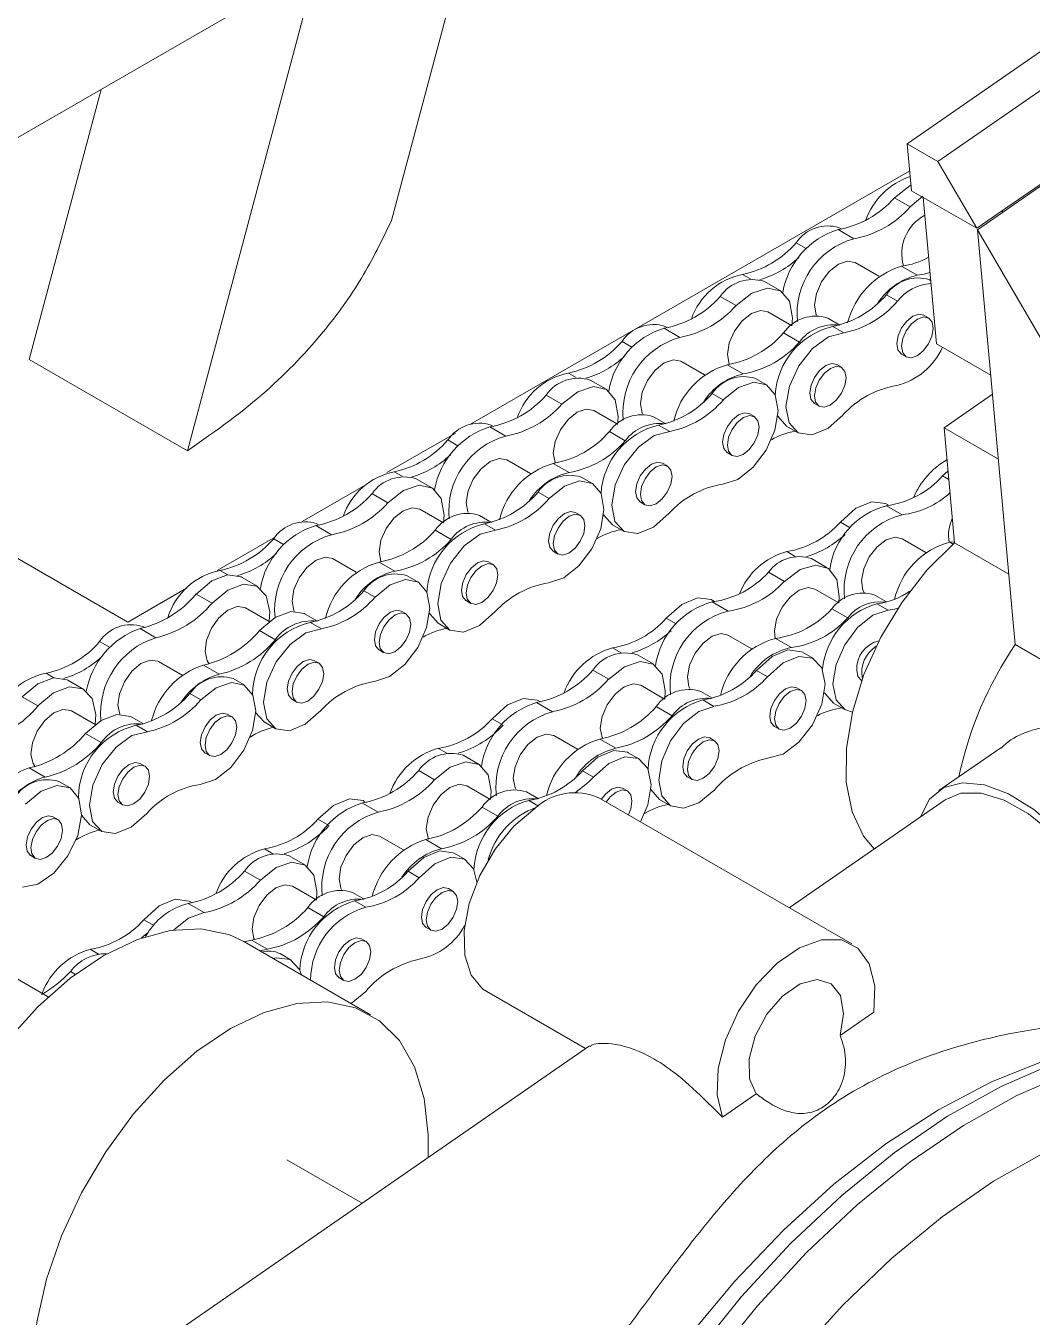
# Model space of a CAD drawing. Header units: millimetres. Extents: x 127 to 2222, y 23 to 864.
# Drawn here: x 747.62 to 770.09, y 153.77 to 182.62 of the extents above; entities that cross this region are included whole.
import ezdxf

# ---------------------------------------------------------------- set-up
doc = ezdxf.new("R2010")
doc.units = ezdxf.units.MM

msp = doc.modelspace()

# ---------------------------------------------------------------- linework, layer by layer
at = {"color": 7, "linetype": 'Continuous', "lineweight": 15}
for p, q in [((739.29, 175.42), (757.746, 186.074)), ((755.786, 178.271), (757.756, 185.66)), ((754.126, 183.985), (751.23, 173.126)), ((767.306, 179.985), (770.472, 182.177)), ((767.988, 179.59), (771.155, 181.783)), ((749.304, 181.201), (747.695, 175.167)), ((768.856, 178.096), (772.023, 180.288)), ((768.874, 178.065), (772.04, 180.257)), ((767.988, 179.59), (767.306, 179.985)), ((767.306, 179.985), (767.401, 178.936)), ((768.856, 178.096), (767.988, 179.59)), ((767.361, 179.379), (757.553, 173.717)), ((768.856, 178.096), (767.401, 178.936)), ((767.018, 178.78), (767.371, 178.576)), ((767.655, 178.812), (767.371, 178.576)), ((767.955, 175.516), (767.658, 178.788)), ((769.442, 178.458), (769.408, 178.478)), ((765.761, 178.067), (766.115, 177.863)), ((765.841, 178.078), (765.787, 178.109)), ((768.874, 178.065), (769.716, 168.796)), ((771.047, 174.322), (768.874, 178.065)), ((735.754, 177.461), (749.896, 169.297)), ((766.668, 177.023), (766.138, 177.329)), ((767.529, 177.047), (767.175, 177.251)), ((763.626, 177.065), (763.802, 176.964)), ((764.468, 176.703), (764.115, 176.907)), ((767.826, 176.932), (767.802, 176.946)), ((767.086, 176.468), (766.839, 176.611)), ((763.129, 176.575), (763.482, 176.371)), ((764.723, 175.921), (764.193, 176.227)), ((765.801, 175.934), (765.529, 176.091)), ((767.781, 176.092), (767.675, 176.153)), ((761.872, 175.863), (762.226, 175.659)), ((761.952, 175.874), (761.898, 175.905)), ((764.896, 175.555), (764.543, 175.759)), ((765.889, 175.759), (765.641, 175.902)), ((769.169, 174.815), (767.955, 175.516)), ((751.23, 173.126), (747.695, 175.167)), ((767.175, 175.287), (767.281, 175.226)), ((759.737, 174.861), (759.913, 174.759)), ((762.779, 174.819), (762.249, 175.125)), ((763.64, 174.843), (763.286, 175.047)), ((765.836, 174.99), (765.73, 175.051)), ((760.579, 174.499), (760.226, 174.703)), ((764.161, 174.599), (763.913, 174.741)), ((759.24, 174.371), (759.593, 174.167)), ((763.197, 174.264), (762.95, 174.407)), ((769.208, 174.387), (768.125, 173.637)), ((760.834, 173.717), (760.304, 174.023)), ((765.23, 174.185), (765.336, 174.124)), ((758.063, 173.669), (758.009, 173.701)), ((761.912, 173.73), (761.64, 173.887)), ((762, 173.555), (761.752, 173.698)), ((763.892, 173.888), (763.786, 173.949)), ((757.215, 173.522), (755.682, 172.637)), ((757.983, 173.659), (758.337, 173.455)), ((761.008, 173.351), (760.654, 173.555)), ((764.608, 173.678), (764.855, 173.536)), ((769.34, 172.936), (768.125, 173.637)), ((768.125, 173.637), (768.359, 171.066)), ((758.89, 172.615), (758.36, 172.921)), ((759.751, 172.638), (759.397, 172.842)), ((761.947, 172.786), (761.841, 172.847)), ((763.286, 173.083), (763.392, 173.022)), ((755.848, 172.657), (756.024, 172.555)), ((768.094, 172.562), (768.213, 172.67)), ((755.197, 172.357), (753.793, 171.547)), ((756.69, 172.295), (756.337, 172.499)), ((760.272, 172.394), (760.024, 172.537)), ((755.351, 172.167), (755.704, 171.963)), ((759.308, 172.059), (759.061, 172.202)), ((761.341, 171.981), (761.447, 171.92)), ((756.945, 171.513), (756.416, 171.818)), ((758.023, 171.525), (757.751, 171.682)), ((760.003, 171.683), (759.897, 171.745)), ((766.897, 171.903), (766.837, 171.938)), ((766.838, 171.898), (767.192, 171.694)), ((754.094, 171.455), (754.448, 171.25)), ((754.174, 171.465), (754.12, 171.496)), ((758.111, 171.351), (757.863, 171.493)), ((760.719, 171.474), (760.966, 171.331)), ((765.81, 171.533), (766.031, 171.405)), ((753.198, 171.203), (751.893, 170.45)), ((757.119, 171.146), (756.765, 171.35)), ((767.717, 170.852), (767.188, 171.158)), ((759.397, 170.879), (759.503, 170.817)), ((768.253, 171.082), (768.356, 171.092)), ((769.573, 170.365), (768.359, 171.066)), ((755.001, 170.41), (754.471, 170.716)), ((755.862, 170.434), (755.508, 170.638)), ((758.058, 170.581), (757.952, 170.643)), ((765.518, 170.512), (765.164, 170.716)), ((751.959, 170.453), (752.135, 170.351)), ((752.802, 170.09), (752.448, 170.295)), ((756.383, 170.19), (756.135, 170.333)), ((764.207, 170.412), (764.56, 170.208)), ((751.208, 170.054), (749.896, 169.297)), ((755.42, 169.855), (755.172, 169.998)), ((765.773, 169.729), (765.243, 170.035)), ((751.426, 169.925), (751.78, 169.721)), ((757.452, 169.777), (757.558, 169.715)), ((763.01, 169.753), (762.949, 169.788)), ((762.951, 169.748), (763.305, 169.544)), ((766.843, 169.747), (766.579, 169.899)), ((766.875, 169.565), (766.628, 169.708)), ((753.056, 169.308), (752.527, 169.614)), ((754.134, 169.321), (753.862, 169.478)), ((756.114, 169.479), (756.008, 169.54)), ((761.923, 169.383), (762.144, 169.255)), ((765.974, 169.392), (765.621, 169.596)), ((750.17, 169.152), (750.524, 168.948)), ((750.276, 169.173), (750.232, 169.198)), ((753.194, 168.904), (752.841, 169.108)), ((754.222, 169.146), (753.974, 169.289)), ((756.83, 169.27), (757.077, 169.127)), ((763.83, 168.702), (763.3, 169.008)), ((764.719, 168.728), (764.365, 168.932)), ((769.716, 168.796), (771.483, 167.775)), ((755.508, 168.674), (755.614, 168.613)), ((761.631, 168.362), (761.277, 168.566)), ((765.212, 168.482), (764.964, 168.624)), ((751.113, 168.113), (750.583, 168.418)), ((751.938, 168.132), (751.585, 168.336)), ((754.169, 168.377), (754.063, 168.438)), ((760.283, 168.226), (760.637, 168.022)), ((764.185, 168.077), (763.938, 168.219)), ((748.071, 168.155), (748.247, 168.053)), ((748.914, 167.793), (748.56, 167.997)), ((752.495, 167.892), (752.247, 168.035)), ((766.28, 167.993), (766.288, 167.989)), ((751.532, 167.557), (751.284, 167.7)), ((761.885, 167.579), (761.356, 167.885)), ((762.955, 167.597), (762.691, 167.749)), ((764.943, 167.771), (764.837, 167.832)), ((747.538, 167.627), (747.892, 167.423)), ((753.563, 167.572), (753.669, 167.511)), ((759.027, 167.5), (759.38, 167.296)), ((759.112, 167.513), (759.06, 167.543)), ((762.051, 167.205), (761.697, 167.409)), ((762.988, 167.415), (762.741, 167.558)), ((765.657, 167.487), (765.905, 167.344)), ((749.168, 167.01), (748.639, 167.316)), ((750.246, 167.023), (749.974, 167.18)), ((752.226, 167.181), (752.12, 167.243)), ((752.753, 167.278), (752.941, 167.066)), ((752.941, 167.066), (753.188, 166.923)), ((758.034, 167.138), (758.255, 167.01)), ((749.306, 166.607), (748.953, 166.811)), ((750.334, 166.848), (750.087, 166.991)), ((764.337, 166.966), (764.443, 166.905)), ((759.941, 166.457), (759.411, 166.763)), ((760.794, 166.48), (760.441, 166.684)), ((762.998, 166.648), (762.892, 166.709)), ((769.394, 166.491), (768.009, 165.532)), ((751.62, 166.377), (751.726, 166.315)), ((757.742, 166.116), (757.388, 166.321)), ((761.323, 166.236), (761.075, 166.379)), ((748.05, 165.834), (747.697, 166.038)), ((750.281, 166.079), (750.175, 166.14)), ((756.394, 165.981), (756.748, 165.776)), ((760.296, 165.831), (760.049, 165.974)), ((748.607, 165.594), (748.359, 165.737)), ((757.996, 165.334), (757.467, 165.64)), ((762.392, 165.843), (762.498, 165.782)), ((759.066, 165.352), (758.802, 165.504)), ((766.07, 162.105), (760.414, 165.37)), ((761.054, 165.526), (760.948, 165.587)), ((761.77, 165.337), (762.017, 165.194)), ((749.675, 165.274), (749.781, 165.213)), ((755.137, 165.255), (755.491, 165.051)), ((755.223, 165.268), (755.171, 165.298)), ((758.162, 164.96), (757.808, 165.164)), ((768.151, 165.326), (764.667, 162.915)), ((748.338, 164.884), (748.232, 164.945)), ((748.865, 164.98), (749.053, 164.768)), ((749.053, 164.768), (749.3, 164.625)), ((754.145, 164.893), (754.366, 164.765)), ((756.052, 164.212), (755.522, 164.518)), ((756.905, 164.235), (756.552, 164.439)), ((747.732, 164.079), (747.838, 164.017)), ((753.852, 163.871), (753.499, 164.075)), ((757.434, 163.991), (757.186, 164.134)), ((752.505, 163.735), (752.859, 163.531)), ((756.407, 163.586), (756.16, 163.729)), ((754.107, 163.089), (753.578, 163.395)), ((757.165, 163.281), (757.059, 163.342)), ((751.334, 163.023), (751.282, 163.052)), ((755.177, 163.107), (754.913, 163.259)), ((755.21, 162.925), (754.962, 163.068)), ((751.248, 163.01), (751.602, 162.806)), ((754.273, 162.715), (753.919, 162.919)), ((750.255, 162.647), (750.477, 162.52)), ((756.559, 162.476), (756.665, 162.414)), ((748.122, 160.926), (745.673, 162.34)), ((755.317, 160.525), (752.489, 162.158)), ((752.496, 162.154), (752.663, 162.194)), ((753.016, 161.989), (752.663, 162.194)), ((755.22, 162.158), (755.114, 162.219)), ((752.849, 161.95), (753.016, 161.989)), ((753.545, 161.746), (753.297, 161.889)), ((754.614, 161.353), (754.72, 161.292)), ((755.21, 161.046), (754.883, 160.776)), ((757.914, 161.04), (760.12, 159.767)), ((765.807, 160.057), (766.56, 160.579)), ((760.209, 159.828), (748.801, 151.931)), ((763.178, 158.237), (763.931, 158.759)), ((755.13, 156.312), (753.446, 157.285))]:
    msp.add_line(p, q, dxfattribs=at)
at = {"color": 8, "linetype": 'Continuous', "lineweight": 15}
for p, q in [((764.824, 177.774), (765.044, 177.647)), ((760.935, 175.57), (761.155, 175.443)), ((757.046, 173.366), (757.266, 173.238)), ((768.094, 172.562), (768.23, 172.484)), ((753.157, 171.161), (753.377, 171.034)), ((764.613, 170.872), (764.8, 170.764)), ((768.327, 171.039), (768.253, 171.082)), ((749.269, 168.864), (749.489, 168.736)), ((760.725, 168.722), (760.912, 168.614)), ((756.836, 166.476), (757.023, 166.368)), ((759.068, 165.188), (758.851, 165.313)), ((752.947, 164.231), (753.134, 164.123)), ((749.058, 161.986), (749.245, 161.878)), ((748.616, 161.49), (748.726, 161.427))]:
    msp.add_line(p, q, dxfattribs=at)
at = {"color": 7, "linetype": 'Continuous', "lineweight": 15, "flags": 128}
for points in [[(767.389, 179.067), (767.369, 179.056), (767.018, 178.78)], [(766.138, 177.329), (765.97, 177.363), (765.768, 177.295), (765.564, 177.133), (765.391, 176.902), (765.275, 176.637), (765.233, 176.379), (765.271, 176.166), (765.278, 176.152)], [(767.81, 177.107), (767.68, 177.072), (767.529, 177.047)], [(764.724, 175.92), (764.738, 176.098), (764.671, 176.465), (764.477, 176.698), (764.183, 176.762), (763.834, 176.647), (763.482, 176.371)], [(763.332, 175.052), (763.327, 175.064), (763.288, 175.277), (763.33, 175.535), (763.447, 175.8), (763.62, 176.031), (763.823, 176.193), (764.026, 176.261), (764.193, 176.227)], [(767.675, 176.153), (767.563, 176.176), (767.428, 176.13), (767.292, 176.022), (767.177, 175.869), (767.099, 175.692), (767.071, 175.52), (767.097, 175.378), (767.172, 175.289), (767.175, 175.287)], [(767.177, 175.459), (767.205, 175.631), (767.283, 175.807), (767.398, 175.961), (767.534, 176.069), (767.669, 176.115), (767.783, 176.091), (767.858, 176.001), (767.884, 175.859), (767.856, 175.687), (767.778, 175.511), (767.663, 175.357), (767.527, 175.249), (767.392, 175.203), (767.278, 175.227), (767.203, 175.317), (767.177, 175.459)], [(765.889, 175.759), (765.544, 175.673), (765.188, 175.413), (764.881, 175.023), (764.672, 174.566), (764.596, 174.117), (764.666, 173.751), (764.869, 173.528), (765.173, 173.484), (765.528, 173.626), (765.874, 173.932)], [(762.249, 175.125), (762.081, 175.159), (761.879, 175.09), (761.675, 174.929), (761.502, 174.698), (761.386, 174.433), (761.344, 174.175), (761.382, 173.962), (761.389, 173.947)], [(765.73, 175.051), (765.618, 175.074), (765.483, 175.028), (765.348, 174.92), (765.232, 174.766), (765.155, 174.59), (765.127, 174.418), (765.152, 174.276), (765.228, 174.186), (765.23, 174.185)], [(765.233, 174.356), (765.261, 174.529), (765.338, 174.705), (765.454, 174.859), (765.589, 174.967), (765.724, 175.012), (765.838, 174.989), (765.914, 174.899), (765.94, 174.757), (765.912, 174.585), (765.834, 174.409), (765.718, 174.255), (765.583, 174.147), (765.448, 174.101), (765.334, 174.125), (765.258, 174.215), (765.233, 174.356)], [(763.183, 172.376), (763.521, 172.487), (763.862, 172.756), (764.153, 173.141), (764.349, 173.584), (764.419, 174.017), (764.355, 174.373), (764.164, 174.597), (763.877, 174.655), (763.537, 174.538), (763.197, 174.264)], [(760.835, 173.716), (760.849, 173.894), (760.783, 174.261), (760.588, 174.494), (760.294, 174.558), (759.945, 174.443), (759.593, 174.167)], [(759.443, 172.848), (759.438, 172.86), (759.399, 173.073), (759.441, 173.331), (759.558, 173.596), (759.731, 173.826), (759.934, 173.988), (760.137, 174.056), (760.304, 174.023)], [(763.786, 173.949), (763.674, 173.972), (763.539, 173.926), (763.403, 173.818), (763.288, 173.664), (763.21, 173.488), (763.182, 173.316), (763.208, 173.174), (763.283, 173.084), (763.286, 173.083)], [(763.288, 173.254), (763.316, 173.427), (763.394, 173.603), (763.509, 173.757), (763.645, 173.865), (763.78, 173.91), (763.894, 173.886), (763.97, 173.797), (763.995, 173.655), (763.967, 173.483), (763.889, 173.306), (763.774, 173.153), (763.639, 173.045), (763.503, 172.999), (763.389, 173.023), (763.314, 173.113), (763.288, 173.254)], [(764.414, 173.904), (764.418, 173.894), (764.608, 173.678)], [(762, 173.555), (761.655, 173.469), (761.299, 173.209), (760.992, 172.818), (760.783, 172.361), (760.707, 171.913), (760.777, 171.547), (760.98, 171.323), (761.284, 171.28), (761.639, 171.422), (761.986, 171.728)], [(758.36, 172.921), (758.192, 172.954), (757.99, 172.886), (757.787, 172.724), (757.613, 172.493), (757.497, 172.229), (757.455, 171.97), (757.493, 171.758), (757.5, 171.743)], [(761.841, 172.847), (761.729, 172.869), (761.594, 172.824), (761.459, 172.716), (761.343, 172.562), (761.266, 172.386), (761.238, 172.213), (761.263, 172.072), (761.339, 171.982), (761.341, 171.981)], [(761.344, 172.152), (761.372, 172.324), (761.45, 172.501), (761.565, 172.655), (761.7, 172.763), (761.836, 172.808), (761.95, 172.784), (762.025, 172.695), (762.051, 172.553), (762.023, 172.381), (761.945, 172.204), (761.83, 172.05), (761.694, 171.943), (761.559, 171.897), (761.445, 171.921), (761.369, 172.011), (761.344, 172.152)], [(756.946, 171.512), (756.96, 171.69), (756.894, 172.057), (756.699, 172.29), (756.405, 172.354), (756.056, 172.239), (755.704, 171.963)], [(759.294, 170.172), (759.632, 170.283), (759.973, 170.552), (760.264, 170.937), (760.46, 171.38), (760.531, 171.813), (760.466, 172.168), (760.275, 172.392), (759.988, 172.45), (759.648, 172.333), (759.308, 172.059)], [(765.81, 171.533), (766.156, 171.842), (766.511, 171.988), (766.817, 171.949), (766.837, 171.938)], [(755.554, 170.644), (755.549, 170.656), (755.51, 170.868), (755.552, 171.127), (755.669, 171.391), (755.842, 171.622), (756.045, 171.784), (756.248, 171.852), (756.416, 171.818)], [(759.897, 171.745), (759.785, 171.767), (759.65, 171.722), (759.514, 171.614), (759.399, 171.46), (759.321, 171.284), (759.293, 171.111), (759.319, 170.97), (759.394, 170.88), (759.397, 170.879)], [(759.399, 171.05), (759.427, 171.222), (759.505, 171.399), (759.62, 171.553), (759.756, 171.661), (759.891, 171.706), (760.005, 171.682), (760.081, 171.593), (760.106, 171.451), (760.078, 171.279), (760, 171.102), (759.885, 170.948), (759.75, 170.84), (759.615, 170.795), (759.501, 170.819), (759.425, 170.908), (759.399, 171.05)], [(760.525, 171.7), (760.529, 171.69), (760.719, 171.474)], [(758.111, 171.351), (757.766, 171.264), (757.411, 171.005), (757.103, 170.614), (756.894, 170.157), (756.818, 169.709), (756.888, 169.343), (757.091, 169.119), (757.395, 169.075), (757.75, 169.218), (758.097, 169.524)], [(767.188, 171.158), (767.036, 171.193), (766.835, 171.133), (766.63, 170.978), (766.454, 170.752), (766.332, 170.488), (766.283, 170.228), (766.315, 170.01), (766.339, 169.96)], [(766.566, 164.229), (766.33, 164.514), (766.073, 165.057), (765.943, 165.719), (765.944, 166.472), (766.078, 167.285), (766.338, 168.125), (766.714, 168.957), (767.189, 169.745), (767.745, 170.458), (768.359, 171.066)], [(754.471, 170.716), (754.303, 170.75), (754.101, 170.682), (753.898, 170.52), (753.725, 170.289), (753.608, 170.024), (753.566, 169.766), (753.604, 169.554), (753.611, 169.539)], [(757.952, 170.643), (757.841, 170.665), (757.705, 170.62), (757.57, 170.512), (757.455, 170.358), (757.377, 170.181), (757.349, 170.009), (757.374, 169.867), (757.45, 169.778), (757.452, 169.777)], [(757.455, 169.948), (757.483, 170.12), (757.561, 170.297), (757.676, 170.451), (757.812, 170.558), (757.947, 170.604), (758.061, 170.58), (758.136, 170.49), (758.162, 170.349), (758.134, 170.177), (758.056, 170), (757.941, 169.846), (757.805, 169.738), (757.67, 169.693), (757.556, 169.717), (757.48, 169.806), (757.455, 169.948)], [(764.56, 170.208), (764.913, 170.472), (765.26, 170.572), (765.547, 170.493), (765.732, 170.247), (765.787, 169.871), (765.774, 169.729)], [(752.448, 170.295), (752.429, 170.305), (752.127, 170.35), (751.775, 170.216), (751.426, 169.925)], [(755.405, 167.968), (755.743, 168.079), (756.084, 168.347), (756.375, 168.733), (756.571, 169.176), (756.642, 169.608), (756.577, 169.964), (756.386, 170.188), (756.099, 170.246), (755.759, 170.129), (755.42, 169.855)], [(753.058, 169.308), (753.07, 169.53), (752.99, 169.885), (752.782, 170.101), (752.48, 170.146), (752.128, 170.012), (751.78, 169.721)], [(765.243, 170.035), (765.091, 170.07), (764.89, 170.01), (764.686, 169.856), (764.509, 169.629), (764.387, 169.366), (764.338, 169.105), (764.356, 168.931)], [(761.923, 169.383), (762.269, 169.692), (762.623, 169.838), (762.929, 169.799), (762.949, 169.788)], [(751.717, 168.363), (751.669, 168.433), (751.622, 168.638), (751.655, 168.894), (751.765, 169.16), (751.933, 169.396), (752.134, 169.567), (752.338, 169.646), (752.514, 169.621), (752.527, 169.614)], [(753.862, 169.478), (753.843, 169.489), (753.541, 169.533), (753.189, 169.4), (752.841, 169.108)], [(756.008, 169.54), (755.896, 169.563), (755.761, 169.518), (755.625, 169.41), (755.51, 169.256), (755.432, 169.079), (755.404, 168.907), (755.43, 168.765), (755.506, 168.676), (755.508, 168.674)], [(755.51, 168.846), (755.538, 169.018), (755.616, 169.194), (755.732, 169.348), (755.867, 169.456), (756.002, 169.502), (756.116, 169.478), (756.192, 169.388), (756.217, 169.247), (756.189, 169.074), (756.112, 168.898), (755.996, 168.744), (755.861, 168.636), (755.726, 168.591), (755.612, 168.615), (755.536, 168.704), (755.51, 168.846)], [(756.636, 169.496), (756.64, 169.485), (756.83, 169.27)], [(766.079, 167.288), (765.907, 167.343), (765.714, 167.563), (765.646, 167.916), (765.714, 168.348), (765.907, 168.791), (766.196, 169.179), (766.536, 169.451), (766.875, 169.565)], [(766.875, 169.565), (767.019, 169.587), (767.096, 169.606)], [(754.222, 169.146), (753.877, 169.06), (753.522, 168.8), (753.214, 168.41), (753.005, 167.953), (752.929, 167.504), (752.999, 167.138), (753.203, 166.915), (753.507, 166.871), (753.861, 167.014), (754.208, 167.319)], [(763.3, 169.008), (763.149, 169.043), (762.947, 168.983), (762.743, 168.828), (762.566, 168.602), (762.444, 168.338), (762.395, 168.078), (762.427, 167.86), (762.451, 167.81)], [(763.938, 168.219), (764.284, 168.528), (764.639, 168.675), (764.944, 168.635), (764.964, 168.624)], [(764.185, 168.077), (764.531, 168.385), (764.886, 168.532), (765.192, 168.492), (765.398, 168.273), (765.471, 167.909), (765.398, 167.462), (765.192, 167.004), (764.886, 166.611), (764.531, 166.348), (764.185, 166.258)], [(750.583, 168.418), (750.571, 168.425), (750.395, 168.45), (750.191, 168.371), (749.989, 168.2), (749.821, 167.964), (749.712, 167.698), (749.678, 167.443), (749.723, 167.241)], [(754.063, 168.438), (753.952, 168.461), (753.817, 168.415), (753.681, 168.308), (753.566, 168.154), (753.488, 167.977), (753.46, 167.805), (753.485, 167.663), (753.561, 167.574), (753.563, 167.572)], [(753.566, 167.744), (753.594, 167.916), (753.672, 168.092), (753.787, 168.246), (753.923, 168.354), (754.058, 168.4), (754.172, 168.376), (754.247, 168.286), (754.273, 168.144), (754.245, 167.972), (754.167, 167.796), (754.052, 167.642), (753.916, 167.534), (753.781, 167.489), (753.667, 167.512), (753.592, 167.602), (753.566, 167.744)], [(760.637, 168.022), (760.987, 168.301), (761.337, 168.42), (761.633, 168.36), (761.831, 168.131), (761.9, 167.766), (761.887, 167.579)], [(766.28, 167.993), (766.28, 167.993), (766.203, 168.082), (766.176, 168.222)], [(748.56, 167.997), (748.541, 168.007), (748.239, 168.052), (747.887, 167.918), (747.538, 167.627)], [(751.517, 165.67), (751.855, 165.781), (752.196, 166.049), (752.487, 166.435), (752.683, 166.878), (752.754, 167.311), (752.689, 167.666), (752.498, 167.89), (752.211, 167.948), (751.871, 167.831), (751.532, 167.557)], [(749.17, 167.01), (749.182, 167.232), (749.102, 167.587), (748.894, 167.803), (748.592, 167.848), (748.24, 167.714), (747.892, 167.423)], [(761.356, 167.885), (761.184, 167.919), (760.981, 167.848), (760.778, 167.684), (760.606, 167.452), (760.491, 167.187), (760.45, 166.93), (760.491, 166.718), (760.504, 166.693)], [(764.337, 166.966), (764.337, 166.966), (764.26, 167.054), (764.233, 167.195), (764.26, 167.367), (764.337, 167.543), (764.452, 167.698), (764.587, 167.807), (764.722, 167.854), (764.837, 167.832)], [(765.047, 167.542), (765.02, 167.683), (764.943, 167.771), (764.828, 167.793), (764.693, 167.746), (764.558, 167.637), (764.443, 167.482), (764.366, 167.305), (764.339, 167.134), (764.366, 166.993), (764.443, 166.905), (764.558, 166.882), (764.693, 166.929), (764.828, 167.039), (764.943, 167.193), (765.02, 167.37), (765.047, 167.542)], [(765.657, 167.487), (765.466, 167.706), (765.458, 167.726)], [(747.829, 166.065), (747.781, 166.135), (747.734, 166.341), (747.767, 166.596), (747.877, 166.862), (748.045, 167.098), (748.246, 167.269), (748.45, 167.348), (748.626, 167.323), (748.639, 167.316)], [(758.034, 167.138), (758.379, 167.447), (758.734, 167.593), (759.04, 167.553), (759.06, 167.543)], [(762.988, 165.537), (762.649, 165.259), (762.309, 165.139), (762.02, 165.193), (761.826, 165.413), (761.759, 165.766), (761.826, 166.198), (762.02, 166.641), (762.309, 167.029), (762.649, 167.301), (762.988, 167.415)], [(749.974, 167.18), (749.955, 167.191), (749.653, 167.235), (749.301, 167.102), (748.953, 166.811)], [(752.12, 167.243), (752.008, 167.265), (751.873, 167.22), (751.737, 167.112), (751.622, 166.958), (751.544, 166.781), (751.516, 166.609), (751.542, 166.467), (751.618, 166.378), (751.62, 166.377)], [(751.622, 166.548), (751.65, 166.72), (751.728, 166.897), (751.844, 167.051), (751.979, 167.158), (752.114, 167.204), (752.228, 167.18), (752.304, 167.09), (752.329, 166.949), (752.301, 166.777), (752.224, 166.6), (752.108, 166.446), (751.973, 166.338), (751.838, 166.293), (751.724, 166.317), (751.648, 166.406), (751.622, 166.548)], [(750.334, 166.848), (749.989, 166.762), (749.634, 166.503), (749.326, 166.112), (749.117, 165.655), (749.042, 165.206), (749.111, 164.84), (749.315, 164.617), (749.619, 164.573), (749.973, 164.716), (750.32, 165.022)], [(759.411, 166.763), (759.239, 166.796), (759.036, 166.726), (758.833, 166.562), (758.661, 166.33), (758.546, 166.065), (758.506, 165.807), (758.546, 165.596), (758.562, 165.565)], [(762.289, 166.072), (762.316, 166.244), (762.392, 166.421), (762.507, 166.575), (762.642, 166.685), (762.778, 166.732), (762.892, 166.709)], [(763.102, 166.419), (763.075, 166.56), (762.998, 166.648), (762.884, 166.67), (762.748, 166.623), (762.613, 166.514), (762.498, 166.36), (762.422, 166.183), (762.395, 166.011), (762.422, 165.87), (762.498, 165.782), (762.613, 165.76), (762.748, 165.807), (762.884, 165.916), (762.998, 166.071), (763.075, 166.248), (763.102, 166.419)], [(760.049, 165.974), (760.395, 166.283), (760.75, 166.43), (761.055, 166.39), (761.075, 166.379)], [(760.296, 165.831), (760.642, 166.14), (760.997, 166.287), (761.303, 166.247), (761.509, 166.028), (761.582, 165.664), (761.509, 165.217), (761.345, 164.832)], [(750.175, 166.14), (750.064, 166.163), (749.929, 166.118), (749.793, 166.01), (749.678, 165.856), (749.6, 165.679), (749.572, 165.507), (749.598, 165.365), (749.673, 165.276), (749.675, 165.274)], [(749.678, 165.446), (749.706, 165.618), (749.784, 165.795), (749.899, 165.948), (750.035, 166.056), (750.17, 166.102), (750.284, 166.078), (750.359, 165.988), (750.385, 165.847), (750.357, 165.674), (750.279, 165.498), (750.164, 165.344), (750.028, 165.236), (749.893, 165.191), (749.779, 165.215), (749.704, 165.304), (749.678, 165.446)], [(756.748, 165.776), (757.098, 166.056), (757.448, 166.175), (757.744, 166.115), (757.942, 165.886), (758.011, 165.521), (757.998, 165.334)], [(762.392, 165.843), (762.392, 165.843), (762.316, 165.932), (762.289, 166.072)], [(747.612, 165.226), (747.962, 165.521), (748.314, 165.649), (748.612, 165.591), (748.807, 165.355), (748.865, 164.98), (748.778, 164.529), (748.56, 164.074), (748.247, 163.691), (747.891, 163.444), (747.549, 163.372)], [(757.467, 165.64), (757.295, 165.674), (757.092, 165.603), (756.889, 165.439), (756.717, 165.207), (756.602, 164.942), (756.561, 164.684), (756.602, 164.473), (756.615, 164.447)], [(772.379, 160.295), (772.482, 160.793), (772.457, 161.386), (772.306, 162.044), (772.038, 162.734), (771.664, 163.419), (771.205, 164.066), (770.685, 164.64), (770.129, 165.112), (769.567, 165.458), (769.027, 165.66), (768.537, 165.708), (768.122, 165.599), (767.804, 165.34), (767.598, 164.944)], [(754.145, 164.893), (754.49, 165.201), (754.845, 165.348), (755.151, 165.308), (755.171, 165.298)], [(760.472, 165.337), (760.563, 165.453), (760.698, 165.562), (760.833, 165.609), (760.948, 165.587)], [(761.157, 165.297), (761.131, 165.437), (761.054, 165.526), (760.939, 165.548), (760.804, 165.501), (760.669, 165.392), (760.578, 165.276)], [(761.77, 165.337), (761.579, 165.556), (761.577, 165.56)], [(772.186, 160.406), (772.3, 160.876), (772.286, 161.444), (772.144, 162.08), (771.883, 162.748), (771.516, 163.411), (771.065, 164.032), (770.554, 164.576), (770.013, 165.012), (769.471, 165.317), (768.958, 165.473), (768.504, 165.472), (768.151, 165.326)], [(757.914, 161.04), (757.828, 161.097), (757.565, 161.411), (757.421, 161.858), (757.406, 162.405), (757.521, 163.012), (757.759, 163.633), (758.1, 164.222), (758.52, 164.735), (758.989, 165.135)], [(761.076, 164.988), (761.131, 165.125), (761.157, 165.297)], [(747.732, 164.079), (747.722, 164.085), (747.65, 164.179), (747.629, 164.324), (747.661, 164.498), (747.742, 164.673), (747.86, 164.824), (747.996, 164.928), (748.13, 164.968), (748.232, 164.945)], [(748.441, 164.638), (748.42, 164.783), (748.348, 164.877), (748.236, 164.907), (748.102, 164.867), (747.966, 164.763), (747.848, 164.612), (747.767, 164.437), (747.735, 164.263), (747.756, 164.118), (747.828, 164.024), (747.94, 163.994), (748.074, 164.034), (748.21, 164.138), (748.328, 164.289), (748.409, 164.464), (748.441, 164.638)], [(755.522, 164.518), (755.35, 164.551), (755.147, 164.48), (754.944, 164.317), (754.772, 164.085), (754.657, 163.82), (754.617, 163.562), (754.657, 163.351), (754.673, 163.32)], [(756.16, 163.729), (756.506, 164.038), (756.861, 164.185), (757.166, 164.145), (757.186, 164.134)], [(752.859, 163.531), (753.209, 163.811), (753.559, 163.93), (753.855, 163.87), (754.052, 163.641), (754.122, 163.276), (754.108, 163.088)], [(756.407, 163.586), (756.753, 163.895), (757.108, 164.042), (757.414, 164.002), (757.62, 163.782), (757.691, 163.484)], [(753.578, 163.395), (753.405, 163.428), (753.203, 163.358), (753, 163.194), (752.828, 162.962), (752.713, 162.697), (752.672, 162.439), (752.713, 162.228), (752.726, 162.202)], [(756.559, 162.476), (756.559, 162.476), (756.482, 162.564), (756.455, 162.705), (756.482, 162.876), (756.559, 163.053), (756.673, 163.208), (756.809, 163.317), (756.944, 163.364), (757.059, 163.342)], [(750.255, 162.647), (750.601, 162.956), (750.956, 163.103), (751.262, 163.063), (751.282, 163.052)], [(757.268, 163.052), (757.241, 163.192), (757.165, 163.281), (757.05, 163.303), (756.915, 163.256), (756.78, 163.147), (756.665, 162.992), (756.588, 162.815), (756.561, 162.643), (756.588, 162.503), (756.665, 162.414), (756.78, 162.392), (756.915, 162.439), (757.05, 162.548), (757.165, 162.703), (757.241, 162.88), (757.268, 163.052)], [(750.926, 162.421), (751.251, 162.68), (751.602, 162.806)], [(746.24, 151.333), (745.839, 151.633), (745.438, 152.137), (745.15, 152.775), (744.985, 153.528), (744.948, 154.375), (745.038, 155.291), (745.254, 156.249), (745.59, 157.221), (746.035, 158.18), (746.577, 159.096), (747.2, 159.945), (747.885, 160.701), (748.614, 161.342), (749.364, 161.849), (750.115, 162.208), (750.843, 162.408), (751.529, 162.444), (752.152, 162.315), (752.489, 162.158)], [(750.207, 162.242), (750.357, 162.366), (750.362, 162.37)], [(754.511, 161.582), (754.538, 161.754), (754.614, 161.931), (754.729, 162.085), (754.864, 162.194), (755, 162.241), (755.114, 162.219)], [(755.324, 161.929), (755.297, 162.07), (755.22, 162.158), (755.106, 162.18), (754.97, 162.133), (754.835, 162.024), (754.72, 161.869), (754.644, 161.693), (754.617, 161.521), (754.644, 161.38), (754.72, 161.292), (754.835, 161.27), (754.97, 161.317), (755.106, 161.426), (755.22, 161.581), (755.297, 161.757), (755.324, 161.929)], [(763.178, 158.237), (763.061, 158.733), (763.085, 159.325), (763.249, 159.967), (763.539, 160.606), (763.933, 161.192), (764.398, 161.677), (764.897, 162.023), (765.389, 162.201), (765.836, 162.197), (766.202, 162.011), (766.456, 161.659), (766.579, 161.168), (766.56, 160.579)], [(753.144, 161.78), (753.219, 161.797), (753.525, 161.757), (753.731, 161.537), (753.775, 161.416)], [(754.614, 161.353), (754.614, 161.353), (754.538, 161.441), (754.511, 161.582)], [(763.931, 158.759), (763.782, 159.092), (763.775, 159.541), (763.911, 160.045), (764.172, 160.535), (764.522, 160.942), (764.913, 161.213), (765.291, 161.309), (765.604, 161.217), (765.811, 160.951), (765.881, 160.545), (765.807, 160.057)], [(748.389, 150.319), (748.266, 150.504), (747.979, 151.142), (747.814, 151.895), (747.776, 152.742), (747.867, 153.658), (748.083, 154.616), (748.418, 155.588), (748.863, 156.547), (749.405, 157.464), (750.028, 158.312), (750.714, 159.068), (751.442, 159.709), (752.193, 160.216), (752.943, 160.575), (753.672, 160.776), (754.357, 160.812), (754.98, 160.682), (755.522, 160.391), (755.967, 159.946), (756.303, 159.361), (756.519, 158.653), (756.609, 157.842), (756.603, 157.332)], [(772.285, 159.91), (771.472, 159.79), (770.336, 159.485), (769.174, 159.021), (767.999, 158.403), (766.826, 157.64), (765.667, 156.738), (764.537, 155.71), (763.449, 154.567), (762.415, 153.323), (761.449, 151.991), (760.56, 150.589), (759.76, 149.132), (759.057, 147.637), (758.461, 146.123), (757.978, 144.606), (757.614, 143.104), (757.373, 141.636), (757.258, 140.218), (757.27, 138.867), (757.409, 137.599), (757.674, 136.429), (758.061, 135.37), (758.086, 135.314)], [(776.525, 159.293), (775.929, 159.589), (774.982, 159.888), (773.963, 160.024), (772.883, 159.994), (771.754, 159.799), (770.589, 159.441), (769.401, 158.924), (768.205, 158.255), (767.013, 157.44), (765.84, 156.489), (764.699, 155.414), (763.604, 154.226), (762.566, 152.939)]]:
    msp.add_lwpolyline(points, dxfattribs=at)
at = {"color": 8, "linetype": 'Continuous', "lineweight": 15, "flags": 128}
for points in [[(762.92, 152.735), (763.957, 154.022), (765.053, 155.21), (766.194, 156.285), (767.367, 157.236), (768.558, 158.051), (769.755, 158.72), (770.942, 159.237), (772.107, 159.595), (773.236, 159.79), (774.317, 159.82), (775.336, 159.684), (776.282, 159.385), (776.88, 159.088)], [(779.976, 153.13), (779.705, 154.267), (779.313, 155.291), (778.805, 156.191), (778.185, 156.955), (777.463, 157.574), (776.646, 158.04), (775.745, 158.348), (774.77, 158.494), (773.734, 158.477), (772.648, 158.296), (771.527, 157.954), (770.384, 157.455), (769.232, 156.804), (768.086, 156.011), (766.959, 155.084), (765.866, 154.034), (764.819, 152.876)]]:
    msp.add_lwpolyline(points, dxfattribs=at)
at = {"color": 7, "linetype": 'Continuous', "lineweight": 15}
for centre, radius, start, end in [((767.908, 177.71), 1.636, 109.1364, 159.8589), ((765.38, 180.204), 2.17, 280.1092, 318.9804), ((765.734, 180), 2.17, 280.1092, 318.9804), ((768.157, 177.528), 0.975, 118.3781, 196.1914), ((766.295, 176.352), 1.797, 107.2764, 169.9907), ((765.529, 177.298), 0.851, 72.3471, 145.9908), ((763.186, 179.174), 2.154, 281.7771, 319.4691), ((766.591, 176.182), 1.747, 105.8183, 185.6398), ((766.98, 178.841), 1.602, 276.9986, 299.9163), ((763.465, 178.913), 2.039, 285.6466, 313.9322), ((767.704, 175.547), 1.784, 107.2476, 165.9364), ((763.922, 175.572), 1.522, 101.2204, 160.9578), ((763.845, 176.079), 0.871, 71.9521, 145.2588), ((767.85, 175.656), 1.427, 103.0018, 147.4563), ((767.544, 176.135), 0.851, 72.3471, 145.9908), ((765.202, 178.011), 2.154, 281.7771, 319.4691), ((767.883, 175.86), 1.002, 92.9015, 142.6789), ((761.491, 178), 2.17, 280.1088, 318.9804), ((761.845, 177.796), 2.17, 280.1088, 318.9804), ((765.449, 177.868), 2.154, 281.7771, 319.4691), ((765.259, 175.262), 0.871, 71.9521, 145.2588), ((762.406, 174.148), 1.797, 107.2761, 169.9912), ((761.64, 175.094), 0.851, 72.3457, 145.9921), ((762.905, 177.183), 2.17, 280.1088, 318.9804), ((766.025, 174.273), 1.673, 103.258, 176.6018), ((765.654, 174.997), 0.941, 82.1653, 143.6449), ((759.297, 176.97), 2.154, 281.7769, 319.4689), ((762.702, 173.978), 1.747, 105.8168, 185.6416), ((763.259, 176.979), 2.17, 280.1088, 318.9804), ((766.685, 176.078), 1.546, 284.4713, 335.4992), ((759.574, 176.711), 2.042, 285.6684, 313.9105), ((760.033, 173.368), 1.522, 101.2208, 160.9574), ((763.763, 173.393), 1.721, 106.0921, 166.7107), ((759.956, 173.875), 0.871, 71.9501, 145.2601), ((763.961, 173.452), 1.427, 103.0018, 147.4563), ((763.655, 173.931), 0.851, 72.3457, 145.9921), ((767.38, 172.583), 2.021, 98.7626, 138.1226), ((757.602, 175.796), 2.171, 280.1097, 318.98), ((761.313, 175.806), 2.154, 281.7769, 319.4689), ((757.956, 175.592), 2.171, 280.1097, 318.98), ((761.56, 175.664), 2.154, 281.7769, 319.4689), ((757.751, 172.89), 0.851, 72.3464, 145.9914), ((762.136, 172.069), 1.673, 103.2582, 176.6016), ((761.37, 173.058), 0.871, 71.9501, 145.2601), ((761.765, 172.793), 0.941, 82.1631, 143.647), ((758.517, 171.943), 1.797, 107.2788, 169.9882), ((758.813, 171.774), 1.747, 105.8167, 185.6417), ((759.016, 174.979), 2.171, 280.1097, 318.98), ((765.097, 171.94), 1.653, 100.2908, 120.0055), ((755.408, 174.766), 2.154, 281.7769, 319.4688), ((759.37, 174.775), 2.171, 280.1097, 318.98), ((755.687, 174.504), 2.039, 285.6464, 313.9325), ((759.874, 171.189), 1.721, 106.092, 166.7105), ((769.102, 171.364), 1.806, 120.3367, 156.7591), ((756.144, 171.163), 1.522, 101.2208, 160.9574), ((756.067, 171.67), 0.871, 71.9515, 145.2588), ((760.072, 171.248), 1.427, 103.001, 147.4567), ((759.766, 171.726), 0.851, 72.3464, 145.9914), ((766.559, 173.947), 2.067, 277.7805, 317.9619), ((763.491, 170.379), 2.021, 98.7625, 138.1227), ((753.713, 173.591), 2.17, 280.1092, 318.9805), ((757.424, 173.602), 2.154, 281.7769, 319.4688), ((757.671, 173.459), 2.154, 281.7769, 319.4688), ((766.946, 173.632), 1.953, 277.249, 312.1751), ((754.067, 173.387), 2.17, 280.1092, 318.9805), ((757.481, 170.854), 0.871, 71.9515, 145.2588), ((767.282, 170.228), 1.728, 104.8577, 171.7735), ((767.621, 170.02), 1.728, 104.3724, 186.6328), ((754.628, 169.739), 1.797, 107.2764, 169.9907), ((753.862, 170.686), 0.851, 72.3471, 145.9908), ((758.247, 169.865), 1.673, 103.2592, 176.6008), ((757.876, 170.589), 0.941, 82.1672, 143.6432), ((764.278, 172.893), 2.049, 279.405, 318.4059), ((769.106, 171.241), 0.878, 155.2384, 190.5092), ((751.52, 172.561), 2.154, 281.7769, 319.4694), ((754.924, 169.569), 1.747, 105.8169, 185.6409), ((755.127, 172.775), 2.17, 280.1092, 318.9805), ((755.481, 172.571), 2.17, 280.1092, 318.9805), ((761.208, 169.736), 1.653, 100.2875, 120.0072), ((764.421, 172.868), 2.199, 286.6664, 312.8408), ((751.798, 172.3), 2.039, 285.6464, 313.9331), ((765.028, 169.343), 1.584, 105.1905, 158.3643), ((768.688, 169.431), 1.708, 104.785, 167.19), ((755.985, 168.984), 1.721, 106.0919, 166.7109), ((764.89, 169.917), 0.844, 71.0597, 144.0932), ((752.263, 168.943), 1.54, 101.3711, 163.0189), ((756.183, 169.044), 1.427, 103.0011, 147.4564), ((755.877, 169.522), 0.851, 72.3471, 145.9908), ((762.671, 171.797), 2.067, 277.7804, 317.962), ((753.535, 171.398), 2.154, 281.7769, 319.4694), ((759.602, 168.174), 2.021, 98.7628, 138.1228), ((763.025, 171.593), 2.067, 277.7804, 317.962), ((766.305, 169.101), 0.844, 71.0597, 144.0932), ((766.423, 171.352), 1.657, 277.1013, 304.598), ((749.654, 171.399), 2.305, 282.9461, 320.2575), ((750.007, 171.195), 2.305, 282.9461, 320.2575), ((753.782, 171.255), 2.154, 281.7769, 319.4694), ((763.394, 168.078), 1.728, 104.8577, 171.7735), ((767.095, 168.083), 1.691, 106.0351, 174.5951), ((766.701, 168.83), 0.919, 82.614, 142.2808), ((760.39, 170.743), 2.049, 279.4048, 318.4061), ((763.734, 167.87), 1.728, 104.3722, 186.6327), ((764.085, 170.98), 2.067, 277.7804, 317.962), ((764.439, 170.776), 2.067, 277.7804, 317.962), ((750.77, 167.424), 1.829, 109.1364, 169.6194), ((749.974, 168.388), 0.851, 72.3445, 145.9928), ((751.068, 170.582), 2.305, 282.9461, 320.2575), ((754.356, 167.66), 1.673, 103.1727, 179.3232), ((753.998, 168.344), 0.98, 83.0873, 145.0918), ((757.319, 167.531), 1.653, 100.2898, 120.0049), ((760.534, 170.718), 2.199, 286.6664, 312.8408), ((747.632, 170.263), 2.154, 281.7769, 319.4689), ((751.055, 167.265), 1.765, 107.5007, 185.3583), ((751.422, 170.378), 2.305, 282.9461, 320.2575), ((764.801, 167.281), 1.708, 104.7888, 167.186), ((766.822, 168.253), 0.646, 103.1083, 182.7111), ((776.69, 164.075), 8.422, 145.9036, 167.8927), ((747.91, 170.002), 2.039, 285.6462, 313.9327), ((761.149, 167.177), 1.602, 105.3311, 160.4322), ((761.008, 167.729), 0.879, 72.1994, 145.5724), ((764.987, 167.36), 1.394, 101.0958, 148.6471), ((766.977, 168.175), 0.688, 121.863, 191.9185), ((752.136, 166.659), 1.765, 108.2077, 166.1276), ((758.617, 169.661), 2.199, 280.7356, 319.2591), ((762.406, 169.579), 2.049, 279.4048, 318.4061), ((748.375, 166.645), 1.54, 101.3712, 163.0191), ((752.332, 166.705), 1.48, 105.4229, 146.8925), ((751.989, 167.224), 0.851, 72.3445, 145.9928), ((755.713, 165.97), 2.021, 98.7625, 138.1231), ((758.97, 169.457), 2.199, 280.7356, 319.2591), ((762.653, 169.437), 2.049, 279.4048, 318.4061), ((749.647, 169.1), 2.154, 281.7769, 319.4689), ((762.423, 166.912), 0.879, 72.1994, 145.5724), ((746.12, 168.897), 2.305, 282.9458, 320.2582), ((749.894, 168.957), 2.154, 281.7769, 319.4689), ((759.54, 165.811), 1.766, 106.9025, 171.2225), ((760.031, 168.845), 2.199, 280.7356, 319.2591), ((763.207, 165.93), 1.694, 105.9881, 177.1723), ((762.824, 166.639), 0.958, 83.5065, 143.7788), ((766.034, 165.84), 1.551, 97.0385, 118.3238), ((756.501, 168.498), 2.049, 279.4046, 318.4062), ((759.865, 165.617), 1.747, 106.1035, 186.3035), ((760.385, 168.641), 2.199, 280.7356, 319.2591), ((747.18, 168.284), 2.305, 282.9458, 320.2582), ((750.468, 165.362), 1.673, 103.1729, 179.3232), ((750.11, 166.046), 0.98, 83.088, 145.091), ((753.582, 165.211), 1.791, 104.144, 122.1006), ((756.607, 168.555), 2.289, 286.9777, 317.0179), ((747.534, 168.08), 2.305, 282.9458, 320.2582), ((760.928, 165.029), 1.725, 106.4163, 167.1), ((757.26, 164.932), 1.602, 105.3322, 160.4306), ((757.119, 165.484), 0.879, 72.1976, 145.5737), ((761.135, 165.073), 1.447, 103.6022, 148.0109), ((764.654, 164.126), 2.182, 102.3848, 139.7465), ((748.243, 164.37), 1.755, 108.144, 164.4676), ((754.728, 167.416), 2.199, 280.7358, 319.2589), ((758.517, 167.334), 2.049, 279.4046, 318.4062), ((748.438, 164.418), 1.468, 105.3317, 145.9512), ((748.104, 164.901), 0.874, 73.0008, 147.674), ((751.825, 163.672), 2.021, 98.7631, 138.1225), ((755.081, 167.212), 2.199, 280.7358, 319.2589), ((758.242, 167.848), 2.879, 304.8464, 315.5349), ((758.533, 164.667), 0.879, 72.1976, 145.5737), ((758.935, 164.394), 0.958, 83.5067, 143.7786), ((759.878, 164.181), 1.304, 65.7328, 132.992), ((755.651, 163.566), 1.766, 106.9025, 171.223), ((755.976, 163.372), 1.748, 106.1065, 186.3005), ((756.142, 166.6), 2.199, 280.7358, 319.2589), ((759.318, 163.685), 1.694, 105.9867, 177.1737), ((759.592, 163.557), 1.7, 109.5491, 165.4916), ((762.291, 163.573), 1.682, 101.1488, 120.4655), ((752.612, 166.253), 2.049, 279.4048, 318.4061), ((756.496, 166.395), 2.199, 280.7358, 319.2589), ((749.694, 162.913), 1.792, 104.1472, 122.0968), ((752.718, 166.31), 2.289, 286.978, 317.0174), ((753.371, 162.686), 1.602, 105.3323, 160.4309), ((757.082, 162.743), 1.777, 107.3839, 166.1324), ((757.245, 162.828), 1.447, 103.6011, 148.0123), ((753.23, 163.238), 0.879, 72.1981, 145.5737), ((750.839, 165.171), 2.199, 280.7356, 319.259), ((754.628, 165.089), 2.049, 279.4048, 318.4061), ((751.192, 164.967), 2.199, 280.7356, 319.259), ((754.875, 164.946), 2.049, 279.4048, 318.4061), ((755.429, 161.44), 1.694, 105.9881, 177.1723), ((754.644, 162.422), 0.879, 72.1981, 145.5737), ((755.045, 162.149), 0.958, 83.5047, 143.7806), ((751.607, 161.564), 1.49, 103.9319, 151.6204), ((752.253, 164.354), 2.199, 280.7356, 319.259), ((755.674, 161.297), 1.693, 105.9028, 179.9776), ((748.723, 164.007), 2.049, 279.4048, 318.4061), ((752.606, 164.15), 2.199, 280.7356, 319.259), ((756.132, 163.192), 1.451, 280.9514, 332.4698), ((749.478, 160.448), 1.594, 105.2707, 159.5231), ((749.415, 160.886), 1.002, 89.0083, 142.8932), ((753.056, 161.432), 0.516, 62.2119, 108.0486), ((756.875, 159.636), 2.182, 102.3848, 139.7465), ((746.551, 163.423), 2.828, 300.1552, 316.8821)]:
    msp.add_arc(centre, radius, start, end, dxfattribs=at)
for points, knots in [([(751.23, 173.126), (751.791, 173.518), (752.839, 174.25), (754.161, 175.599), (755.149, 176.95), (755.575, 177.834), (755.786, 178.271)], [0, 0, 0, 0, 0.3224228, 0.6020333, 0.8032842, 1, 1, 1, 1]), ([(771.031, 167.018), (770.867, 167.008), (770.319, 166.974), (769.7, 166.786), (769.419, 166.498), (769.403, 166.481)], [0, 0, 0, 0, 0.286781, 0.958599, 1, 1, 1, 1]), ([(758.409, 150.724), (758.627, 150.873), (759.111, 151.202), (759.772, 151.926), (760.598, 152.912), (761.515, 154.155), (762.579, 155.582), (763.72, 156.941), (765.097, 158.215), (766.773, 159.251), (768.537, 159.884), (770.114, 160.217), (771.372, 160.352), (771.931, 160.389), (772.186, 160.406)], [0, 0, 0, 0, 0.040058, 0.089086, 0.139424, 0.224742, 0.312188, 0.406903, 0.503361, 0.61853, 0.73748, 0.828522, 0.921515, 1, 1, 1, 1]), ([(763.178, 158.237), (763.065, 158.349), (762.737, 158.675), (762.229, 159.153), (761.523, 159.647), (760.806, 159.909), (760.288, 159.886), (760.234, 159.826), (760.22, 159.812)], [0, 0, 0, 0, 0.097838, 0.28457, 0.442508, 0.704447, 0.928079, 1, 1, 1, 1]), ([(765.807, 160.057), (765.814, 160.037), (765.885, 159.852), (765.959, 159.474), (765.866, 158.971), (765.621, 158.595), (765.307, 158.373), (764.954, 158.295), (764.58, 158.36), (764.234, 158.533), (764.023, 158.69), (763.931, 158.759)], [0, 0, 0, 0, 0.0180694, 0.1648794, 0.3127198, 0.4382295, 0.5545767, 0.6693982, 0.7852112, 0.9064269, 1, 1, 1, 1])]:
    msp.add_open_spline(points, degree=3, knots=knots, dxfattribs=at)

doc.saveas('drawing.dxf')
